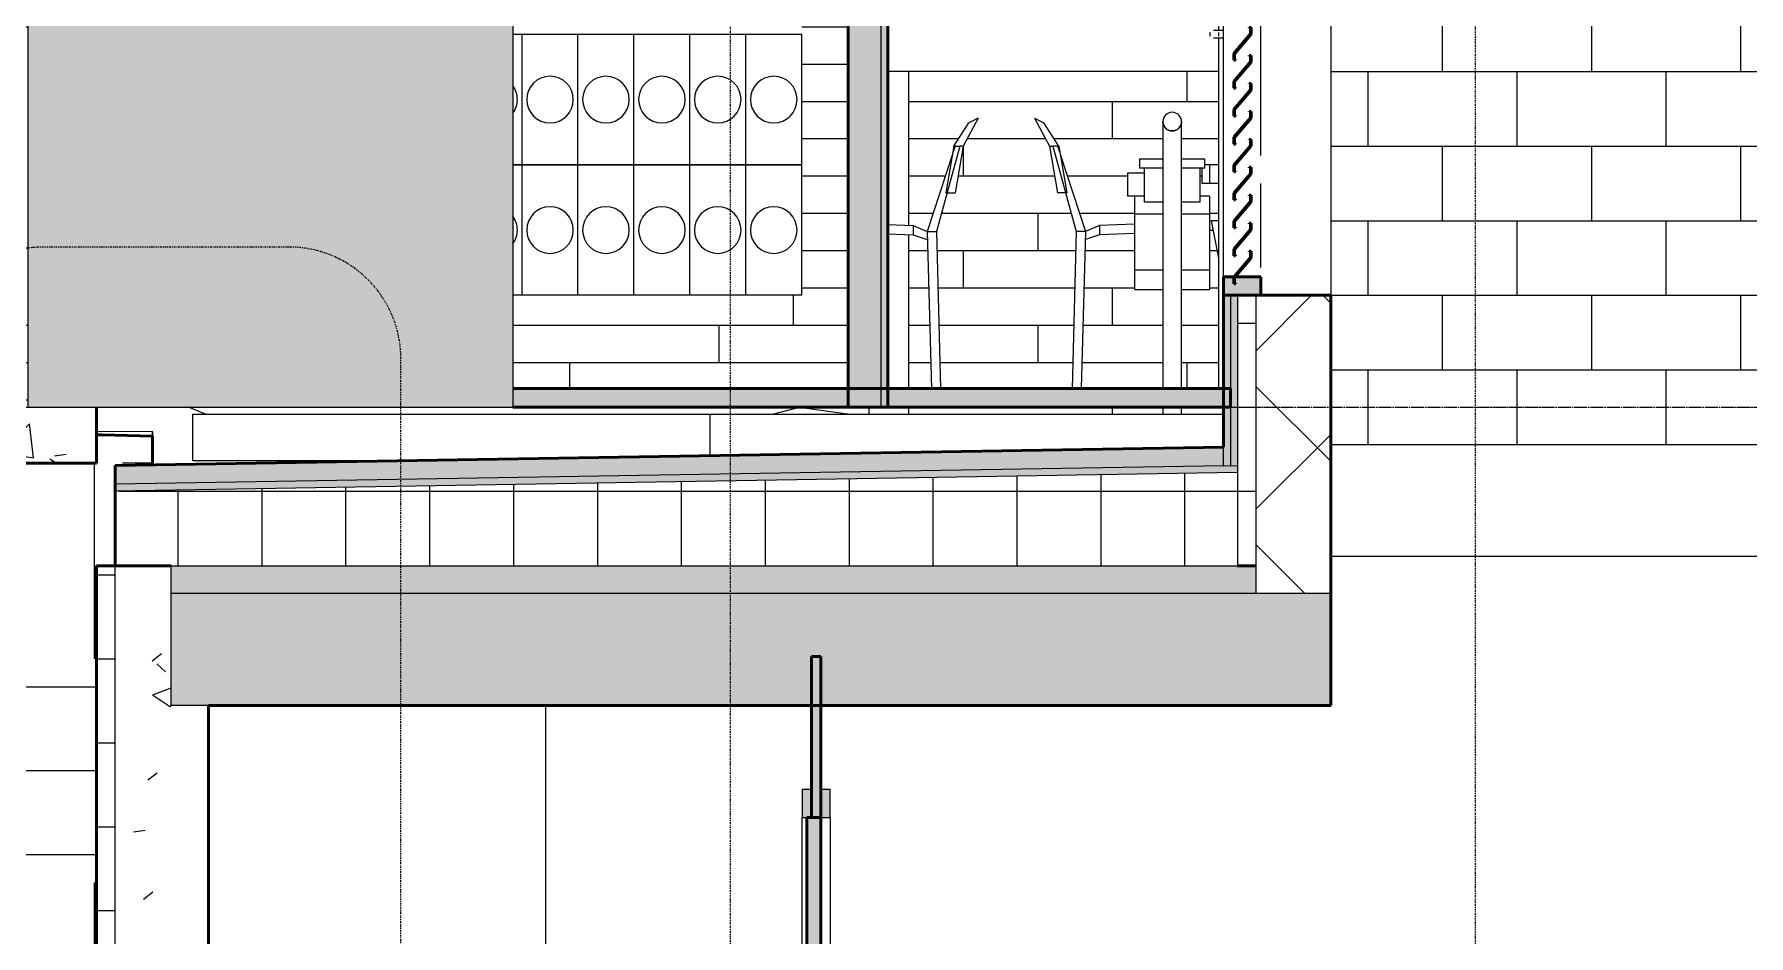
# Model space of a CAD drawing. Header units: inches. Extents: x 9610 to 16692, y -360 to 647.
# Drawn here: x 9882.5 to 10066.4, y -56.7 to 40 of the extents above; entities that cross this region are included whole.
import ezdxf

# ---------------------------------------------------------------- set-up
doc = ezdxf.new("R2010")
doc.units = ezdxf.units.IN
doc.header["$MEASUREMENT"] = 0
for name, pattern in [('Aligning Line 1_8_', [0.25, 0.125, -0.125]), ('Dash Dot 3_16_', [0.3125, 0.1875, -0.0625, 0, -0.0625]), ('Grid Line 1_2_', [0.875, 0.5, -0.125, 0.125, -0.125])]:
    doc.linetypes.add(name, pattern=pattern)
for name, color, linetype, lineweight in [('0-1', 7, 'Continuous', 5), ('0-4', 55, 'Continuous', 9), ('A-ANNO-SYMB-1', 150, 'Dash Dot 3_16_', 9), ('A-DOOR-4', 31, 'Continuous', 9), ('A-DOOR-5', 55, 'Continuous', 9), ('A-DOOR-6', 10, 'Continuous', 50), ('A-DOOR-7', 7, 'Continuous', 13), ('A-DOOR-FRAM-1', 250, 'Continuous', 9), ('A-DOOR-FRAM-2', 55, 'Continuous', 9), ('A-DOOR-FRAM-3', 50, 'Continuous', 20), ('A-FLOR-10', 192, 'Continuous', 50), ('A-FLOR-11', 135, 'Continuous', 13), ('A-FLOR-8', 253, 'Continuous', 13), ('A-FLOR-LEVL-1', 51, 'Grid Line 1_2_', 9), ('A-FLOR-MCUT', 51, 'Continuous', 13), ('A-FLOR-PATT-1', 8, 'Continuous', 9), ('A-GENM-1', 55, 'Continuous', 9), ('A-GLAZ-1', 135, 'Continuous', 13), ('A-GLAZ-CWMG-1', 55, 'Continuous', 9), ('A-GLAZ-CWMG-2', 130, 'Continuous', 9), ('A-GLAZ-CWMG-3', 51, 'Continuous', 50), ('A-WALL', 113, 'Continuous', 13), ('A-WALL-10', 113, 'Continuous', 50), ('A-WALL-3', 135, 'Continuous', 13), ('A-WALL-6', 8, 'Continuous', 5), ('A-WALL-7', 23, 'Continuous', 13), ('A-WALL-8', 243, 'Continuous', 5), ('A-WALL-PATT-2', 55, 'Continuous', 9), ('A-WALL-PATT-5', 111, 'Continuous', 9), ('C-TOPO', 7, 'Continuous', 9), ('C-TOPO-1', 7, 'Continuous', 50), ('C-TOPO-2', 55, 'Continuous', 9), ('E-ELEC-EQPM', 71, 'Continuous', 9), ('E-ELEC-EQPM-1', 250, 'Continuous', 9), ('E-ELEC-EQPM-2', 55, 'Continuous', 9), ('E-ELEC-FIXT-1', 55, 'Continuous', 9), ('G-ANNO-SYMB', 111, 'Aligning Line 1_8_', 9), ('G-IMPT', 8, 'Continuous', 9), ('L-SITE-1', 250, 'Continuous', 9), ('Q-SPCQ-1', 55, 'Continuous', 9), ('S-FNDN-1', 252, 'Continuous', 13), ('S-FNDN-3', 10, 'Continuous', 50), ('S-FNDN-5', 32, 'Continuous', 50)]:
    doc.layers.add(name, color=color, linetype=linetype, lineweight=lineweight)
pattern_1 = [(0, (10995.947, 72), (24, 24), [24, -24]), (0, (10995.947, 81), (24, 24), [24, -24]), (0, (10995.947, 90), (24, 24), [24, -24]), (90, (10998.947, 93), (-24, 24), [24, -24]), (90, (11007.947, 93), (-24, 24), [24, -24]), (90, (11016.947, 93), (-24, 24), [24, -24])]
pattern_2 = [(0, (10995.947, 72), (0, 9), []), (90, (10995.947, 72), (-9, 6e-16), [])]
pattern_3 = [(50, (10995.947, 72), (27.5427, -2.4099), [2.88, -31.68]), (355, (10995.947, 72), (-5.32784, 28.88427), [2.304, -25.344]), (100.451, (10998.243, 71.8), (22.2153, 26.4739), [2.448, -26.924]), (46.184, (10995.947, 79.68), (40.9819, -6.3564), [4.32, -47.52]), (96.636, (10999.363, 79.15), (35.8907, 37.4062), [3.671, -40.386]), (351.184, (10995.947, 79.68), (35.891, 37.4062), [3.456, -38.016]), (21, (10999.787, 77.76), (22.92104, -15.46073), [2.88, -31.68]), (326, (10999.787, 77.76), (9.3435, 27.84574), [2.304, -25.344]), (71.451, (11001.697, 76.472), (32.26477, 12.3844), [2.448, -26.924]), (37.5, (10995.947, 72), (0.466855, 12.78271), [1.267, -23.77, 1.267, -24.461, -25.44]), (37.5, (10995.947, 72), (0.466855, 12.78271), [-50.765, 1.267, -24.173]), (7.5, (10995.947, 72), (10.10159, 15.14509), [1.267, -13.402, 1.267, -23.194, -9.696]), (7.5, (10995.947, 72), (10.10159, 15.14509), [-39.13, 1.267, -8.429]), (327.5, (10987.384, 72), (20.49916, -0.86578), [1.267, -8.333, 1.267, -28.685, -39.744]), (327.5, (10987.384, 72), (20.49916, -0.86578), [-39.552, 1.267, -38.477]), (317.5, (10983.544, 72), (22.39478, 3.8443), [1.267, -11.213, 1.267, -18.624, -28.224]), (317.5, (10983.544, 72), (22.39478, 3.8443), [-32.371, 1.267, -26.957])]

# ---------------------------------------------------------------- blocks, each defined once
blk = doc.blocks.new('CTR  - Topography_rvt-1-BUILDING SECTION - EAST_WEST - LOOKING NORTH')
at = {"layer": 'C-TOPO'}
h = blk.add_hatch(dxfattribs=at)
h.set_pattern_fill('FP_13', color=256, style=0, pattern_type=2)
h.set_pattern_definition(pattern_1)
h.paths.add_polyline_path([(9877.18, -206.52), (9895.19, -206.52), (9895.19, -146), (9883.19, -146), (9883.19, -134), (9889.19, -134), (9889.19, -17), (9891.19, -17), (9891.19, -6.25), (9895.19, -6.18), (9895.19, -3.1), (9889.19, -2.97), (9889.19, -6), (9829.86, -6), (9829.86, -2.64), (9792.32, -2.74), (9706.21, -2.94), (9706.21, -206.52), (9867.66, -206.52)], flags=0)
at = {"layer": 'C-TOPO-1'}
for p, q in [((9889.81, -2.98), (9889.2, -2.97)), ((9895.19, -3.1), (9889.81, -2.98)), ((9895.19, -6.18), (9895.19, -3.1)), ((9895.19, -6.18), (9895.19, -3.1))]:
    blk.add_line(p, q, dxfattribs=at)
at = {"layer": 'C-TOPO-2'}
for p, q in [((9900.89, -0.75), (9899.05, 0)), ((9900.89, -0.75), (9899.05, 0)), ((9961.7, -0.75), (9964.61, 0)), ((9964.61, 0), (9970.02, -0.75)), ((9889.2, -2.6), (9895.19, -2.57)), ((9889.2, -2.97), (9889.81, -2.98)), ((9889.81, -2.98), (9895.19, -3.1)), ((9895.19, -2.62), (9895.19, -2.57)), ((9895.19, -2.62), (9895.19, -2.57)), ((9895.19, -2.62), (9895.19, -2.57)), ((9895.19, -2.67), (9895.19, -2.62)), ((9895.19, -2.67), (9895.19, -2.62)), ((9895.19, -2.67), (9895.19, -2.62)), ((9895.19, -2.67), (9895.19, -3.1)), ((9895.19, -3.1), (9895.19, -2.67)), ((9895.19, -3.1), (9895.19, -2.67)), ((9895.19, -3.1), (9895.19, -6.18)), ((9895.19, -3.1), (9895.19, -6.18)), ((9913.54, -5.88), (9913.23, -5.75)), ((9913.54, -5.88), (9913.23, -5.75))]:
    blk.add_line(p, q, dxfattribs=at)
blk = doc.blocks.new('generic INT BASEMENT STR_ DOOR - generic INT BASEMENT STR_ DOOR-2045543-BUILDING SECTION - EAST_WEST - LOOKING NORTH')
at = {"layer": 'A-DOOR-5'}
blk.add_hatch(color=256, dxfattribs=at).paths.add_polyline_path([(9965.38, -128), (9966.88, -128), (9966.88, -44), (9965.38, -44), (9965.38, -114.84)], flags=0)
at = {"layer": 'A-DOOR-FRAM-2'}
for points in [[(9965.38, -44), (9965.88, -44), (9965.88, -41), (9964.88, -41), (9964.88, -44)], [(9967.88, -44), (9967.88, -41), (9966.88, -41), (9966.88, -44)]]:
    blk.add_hatch(color=256, dxfattribs=at).paths.add_polyline_path(points, flags=0)
at = {"layer": 'A-DOOR-6'}
for p, q in [((9966.88, -44), (9965.38, -44)), ((9965.38, -44), (9965.38, -128)), ((9966.88, -128), (9966.88, -44)), ((9965.38, -128), (9966.88, -128))]:
    blk.add_line(p, q, dxfattribs=at)
at = {"layer": 'A-DOOR-FRAM-1'}
for p, q in [((9964.88, -128), (9964.88, -44)), ((9967.88, -44), (9967.88, -128))]:
    blk.add_line(p, q, dxfattribs=at)
at = {"layer": 'A-DOOR-FRAM-3'}
for p, q in [((9964.88, -41), (9964.88, -44)), ((9965.88, -41), (9964.88, -41)), ((9965.88, -44), (9965.88, -41)), ((9967.88, -41), (9966.88, -41)), ((9966.88, -41), (9966.88, -44)), ((9967.88, -44), (9967.88, -41)), ((9964.88, -44), (9965.88, -44)), ((9966.88, -44), (9967.88, -44))]:
    blk.add_line(p, q, dxfattribs=at)
blk = doc.blocks.new('CTR - 1st Phase - Common Walls_rvt-1-BUILDING SECTION - EAST_WEST - LOOKING NORTH')
at = {"layer": 'A-WALL-PATT-2'}
h = blk.add_hatch(dxfattribs=at)
h.set_pattern_fill('FP_15', color=256, style=0, pattern_type=2)
h.set_pattern_definition([(90, (9901.19, -128), (-36.188, 2e-15), [])])
h.paths.add_polyline_path([(9907.36, -128), (9964.88, -128), (9964.88, -41), (9965.88, -41), (9965.88, -32), (9901.19, -32), (9901.19, -128)], flags=0)
at = {"layer": 'S-FNDN-1'}
blk.add_hatch(color=256, dxfattribs=at).paths.add_polyline_path([(9965.88, -44), (9966.88, -44), (9966.88, -32), (9965.88, -32)], flags=0)
at = {"layer": 'S-FNDN-3'}
for p, q in [((9965.88, -26.75), (9965.88, -44)), ((9966.88, -26.75), (9965.88, -26.75)), ((9966.88, -44), (9966.88, -26.75)), ((9965.88, -44), (9966.88, -44))]:
    blk.add_line(p, q, dxfattribs=at)
at = {"layer": '0-4'}
blk.add_blockref('generic INT BASEMENT STR_ DOOR - generic INT BASEMENT STR_ DOOR-2045543-BUILDING SECTION - EAST_WEST - LOOKING NORTH', (0, 0), dxfattribs=at)
blk = doc.blocks.new('CTR - 1st Phase -Stairs _ Elevators_rvt-1-BUILDING SECTION - EAST_WEST - LOOKING NORTH')
at = {"layer": 'A-WALL-PATT-2'}
h = blk.add_hatch(dxfattribs=at)
h.set_pattern_fill('FP_36', color=256, style=0, pattern_type=2)
h.set_pattern_definition([(0, (10241.589, -140), (0, 8), []), (90, (10241.589, -140), (-8, 8), [8, -8])])
h.paths.add_polyline_path([(10021.59, -4), (10085.8, -4), (10085.8, 0), (10158.03, 0), (10062.47, 59.57), (10022.21, 59.57), (10022.21, 71.57), (10065.9, 71.57), (10068.21, 70.13), (10068.21, 76.99), (10156.21, 131.84), (10156.21, 137.24), (10062.31, 197), (10022.21, 197), (10022.21, 209), (10065.8, 209), (10068.21, 207.46), (10068.21, 214.46), (10156.21, 270.46), (10156.21, 269.38), (10237.59, 269.38), (10237.59, 307.61), (10236.36, 307.64), (10236.21, 307.74), (10236.16, 307.8), (10236.16, 308.2), (10236.33, 308.35), (10236.51, 308.38), (10236.72, 308.39), (10237.59, 308.39), (10237.59, 372), (10021.59, 372), (10021.59, -0.23)], flags=0)
h.paths.add_polyline_path([(10167.21, 0), (10186.75, 0), (10186.75, 96), (10237.59, 96), (10237.59, 131.38), (10168.46, 131.38), (10168.46, 128.29), (10167.21, 128.29), (10167.21, 124.56), (10074.06, 66.49), (10167.21, 8.42), (10167.21, 5.11)], flags=0)
h.paths.add_polyline_path([(10168.21, 130.29), (10168.21, 131.38), (10167.21, 131.38), (10167.21, 130.29)], flags=0)
h.paths.add_polyline_path([(10181.37, 137.38), (10237.59, 137.38), (10237.59, 175.61), (10236.36, 175.64), (10236.21, 175.74), (10236.16, 175.8), (10236.16, 176.2), (10236.33, 176.35), (10236.51, 176.38), (10236.72, 176.39), (10237.59, 176.39), (10237.59, 263.37), (10157.46, 263.37), (10157.46, 260), (10156.21, 260), (10156.21, 256.24), (10073.89, 203.85), (10167.21, 144.46), (10167.21, 137.38)], flags=0)
h.paths.add_polyline_path([(10236.51, 175.68), (10236.49, 175.72), (10236.51, 175.68)], flags=0)
h.paths.add_polyline_path([(10237.09, 175.8), (10237.06, 176.1), (10237.03, 176), (10237.06, 175.9)], flags=0)
h.paths.add_polyline_path([(10157.21, 262), (10157.21, 263.37), (10156.21, 263.37), (10156.21, 262)], flags=0)
h.paths.add_polyline_path([(10236.51, 307.68), (10236.49, 307.72), (10236.51, 307.68)], flags=0)
h.paths.add_polyline_path([(10237.09, 307.8), (10237.06, 308.1), (10237.03, 307.99), (10237.06, 307.9)], flags=0)
at = {"layer": 'A-WALL-3'}
blk.add_line((10021.59, -4), (10085.8, -4), dxfattribs=at)
blk = doc.blocks.new('Outdoor Table01 - 02ZUTB01_dwg-V36-BUILDING SECTION - EAST_WEST - LOOKING NORTH')
at = {"layer": 'G-IMPT'}
for p, q in [((9974.09, 67.04), (9980.68, 65.31)), ((9974.09, 67.04), (9980.68, 65.31)), ((9980.79, 65.24), (9974.09, 67)), ((9980.79, 65.24), (9980.79, 56.82)), ((9974.09, 60.03), (9980.79, 56.82)), ((9974.09, 59.93), (9980.68, 56.75)), ((9980.68, 56.75), (9974.09, 55.02)), ((9981.16, 28), (9982.77, 30.5)), ((9983.77, 31), (9982.16, 28)), ((9983.77, 31), (9982.77, 30.5)), ((9981.79, 28), (9979.29, 18.83)), ((9981.16, 28), (9980.29, 23)), ((9981.29, 28), (9981.03, 27.21)), ((9981.29, 28), (9981.16, 28)), ((9981.29, 28), (9981.79, 28)), ((9982.16, 28), (9981.29, 23)), ((9982.16, 28), (9981.79, 28)), ((9981.01, 27.15), (9978.29, 18.83)), ((9980.29, 23), (9980.35, 23)), ((9980.43, 23), (9981.29, 23)), ((9974.09, 19.59), (9976.79, 19.48)), ((9974.09, 18.59), (9976.79, 18.48)), ((9976.79, 19.48), (9978.29, 18.83)), ((9976.79, 19.48), (9976.79, 18.48)), ((9976.79, 18.48), (9978.31, 17.98)), ((9978.29, 18.83), (9978.76, 2)), ((9978.29, 18.83), (9979.29, 18.83)), ((9979.29, 18.83), (9979.74, 2))]:
    blk.add_line(p, q, dxfattribs=at)
blk = doc.blocks.new('Outdoor Table01 - Outdoor Table01-V37-BUILDING SECTION - EAST_WEST - LOOKING NORTH')
blk.add_blockref('Outdoor Table01 - 02ZUTB01_dwg-V36-BUILDING SECTION - EAST_WEST - LOOKING NORTH', (0, 0))
blk = doc.blocks.new('Outdoor Table01 - 02ZUTB01_dwg-V45-BUILDING SECTION - EAST_WEST - LOOKING NORTH')
at = {"layer": 'G-IMPT'}
for p, q in [((9992.79, 65.24), (10006.31, 68.8)), ((10006.31, 68.84), (9992.9, 65.31)), ((10006.31, 68.82), (9992.9, 65.31)), ((10009.59, 69.7), (10008.31, 69.36)), ((10009.59, 69.68), (10008.31, 69.35)), ((10008.31, 69.32), (10009.59, 69.66)), ((9992.79, 65.24), (9992.79, 56.82)), ((10009.59, 64.87), (10008.31, 64.25)), ((10009.59, 64.8), (10008.31, 64.18)), ((10006.48, 63.37), (9992.79, 56.82)), ((10006.64, 63.37), (9992.9, 56.75)), ((9992.9, 56.75), (10009.59, 52.36)), ((9989.8, 31), (9990.8, 30.5)), ((9989.8, 31), (9991.42, 28)), ((9992.42, 28), (9990.8, 30.5)), ((9991.42, 28), (9992.29, 23)), ((9991.42, 28), (9991.79, 28)), ((9992.29, 28), (9991.79, 28)), ((9991.79, 28), (9994.29, 18.83)), ((9992.29, 28), (9992.55, 27.21)), ((9992.29, 28), (9992.42, 28)), ((9992.42, 28), (9993.29, 23)), ((9992.57, 27.15), (9995.29, 18.83)), ((10008.61, 26), (10008.09, 26)), ((10009.59, 26), (10008.61, 26)), ((10008.61, 24), (10008.61, 26)), ((10007.79, 24), (10007.79, 25.63)), ((10008.61, 24), (10007.79, 24)), ((10009.59, 24), (10008.61, 24)), ((9993.15, 23), (9992.29, 23)), ((9993.29, 23), (9993.23, 23)), ((9994.29, 18.83), (9993.84, 2)), ((9995.29, 18.83), (9994.29, 18.83)), ((9995.29, 18.83), (9994.82, 2)), ((9996.79, 18.48), (9995.27, 17.98)), ((9996.79, 19.48), (9995.29, 18.83)), ((10000.59, 19.63), (9996.79, 19.48)), ((9996.79, 19.48), (9996.79, 18.48)), ((10000.59, 18.63), (9996.79, 18.48)), ((10009.59, 19.99), (10008.59, 19.95)), ((10009, 18.97), (10008.59, 18.95)), ((10009.59, 16), (10008.79, 20)), ((10009.59, 20), (10008.79, 20))]:
    blk.add_line(p, q, dxfattribs=at)
blk = doc.blocks.new('Outdoor Table01 - Outdoor Table01-V46-BUILDING SECTION - EAST_WEST - LOOKING NORTH')
blk.add_blockref('Outdoor Table01 - 02ZUTB01_dwg-V45-BUILDING SECTION - EAST_WEST - LOOKING NORTH', (0, 0))
blk = doc.blocks.new('Door-Passage-Single-Full_Lite - 1-1770590-BUILDING SECTION - EAST_WEST - LOOKING NORTH')
at = {"layer": 'A-DOOR-4'}
for p, q in [((10010.09, 40.39), (10009.59, 40.39)), ((10009.59, 39.61), (10010.09, 39.61))]:
    blk.add_line(p, q, dxfattribs=at)
at = {"layer": 'A-DOOR-4', "flags": 128}
for points in [[(10009.59, 40.39), (10009.57, 40.39), (10009.55, 40.39), (10009.52, 40.39), (10009.5, 40.39), (10009.48, 40.39), (10009.45, 40.39), (10009.43, 40.39), (10009.41, 40.39), (10009.39, 40.39), (10009.36, 40.39), (10009.34, 40.39), (10009.32, 40.39), (10009.3, 40.39), (10009.28, 40.39), (10009.26, 40.39), (10009.24, 40.39), (10009.22, 40.39), (10009.2, 40.39), (10009.19, 40.39), (10009.17, 40.39), (10009.15, 40.39), (10009.14, 40.39), (10009.12, 40.39), (10009.11, 40.39), (10009.1, 40.39), (10009.08, 40.39), (10009.07, 40.39), (10009.06, 40.39), (10009.05, 40.39), (10009.04, 40.39), (10009.03, 40.39), (10009.03, 40.39), (10009.02, 40.39), (10009.02, 40.39), (10009.01, 40.39), (10009.01, 40.39), (10009.01, 40.39), (10009, 40.39), (10009, 40.39)], [(10009, 39.61), (10009, 39.61), (10009, 39.61), (10009.01, 39.61), (10009.01, 39.61), (10009.01, 39.61), (10009.02, 39.61), (10009.03, 39.61), (10009.03, 39.61), (10009.04, 39.61), (10009.05, 39.61), (10009.06, 39.61), (10009.07, 39.61), (10009.08, 39.61), (10009.09, 39.61), (10009.11, 39.61), (10009.12, 39.61), (10009.13, 39.61), (10009.15, 39.61), (10009.17, 39.61), (10009.18, 39.61), (10009.2, 39.61), (10009.22, 39.61), (10009.24, 39.61), (10009.25, 39.61), (10009.27, 39.61), (10009.29, 39.61), (10009.31, 39.61), (10009.34, 39.61), (10009.36, 39.61), (10009.38, 39.61), (10009.4, 39.61), (10009.42, 39.61), (10009.45, 39.61), (10009.47, 39.61), (10009.49, 39.61), (10009.52, 39.61), (10009.54, 39.61), (10009.56, 39.61), (10009.59, 39.61), (10009.59, 39.61)]]:
    blk.add_lwpolyline(points, dxfattribs=at)
at = {"layer": 'A-DOOR-4'}
for start, end in [(150, 180), (180, 210), (82.7725, 90), (270, 277.2275)]:
    blk.add_arc((10009, 40), 0.394, start, end, dxfattribs=at)
blk = doc.blocks.new('_THE_ WINDOW _ DOOR - Window - 1st Floor-2113386-BUILDING SECTION - EAST_WEST - LOOKING NORTH')
at = {"layer": 'A-GLAZ-1'}
for p, q in [((10009.59, 80.25), (10009.59, 85.37)), ((10010.09, 85.37), (10009.59, 85.37)), ((10009.59, 40.37), (10009.59, 73.75)), ((10009.59, 39.81), (10009.59, 40.19)), ((10009.59, 2), (10009.59, 39.63))]:
    blk.add_line(p, q, dxfattribs=at)
blk = doc.blocks.new('Rectangular Mullion - louver-2010907-BUILDING SECTION - EAST_WEST - LOOKING NORTH')
at = {"layer": 'A-GLAZ-CWMG-2'}
blk.add_hatch(color=256, dxfattribs=at).paths.add_polyline_path([(10011.32, 14), (10011.33, 14), (10013.04, 16.05), (10013.04, 16.73), (10012.86, 16.73), (10012.86, 16.67), (10012.98, 16.67), (10012.98, 16.05), (10011.24, 14)], flags=0)
at = {"layer": 'A-GLAZ-CWMG-3'}
for p, q in [((10013.04, 16.73), (10012.86, 16.73)), ((10012.86, 16.73), (10012.86, 16.67)), ((10012.86, 16.67), (10012.98, 16.67)), ((10012.98, 16.67), (10012.98, 16.05)), ((10013.04, 16.02), (10013.04, 16.73)), ((10012.98, 16.05), (10011.2, 13.95)), ((10011.26, 13.92), (10013.04, 16.02)), ((10011.2, 13.95), (10011.2, 13.23)), ((10011.2, 13.23), (10011.39, 13.23)), ((10011.26, 13.3), (10011.26, 13.92)), ((10011.39, 13.3), (10011.26, 13.3)), ((10011.39, 13.23), (10011.39, 13.3))]:
    blk.add_line(p, q, dxfattribs=at)
blk = doc.blocks.new('Rectangular Mullion - louver-2010908-BUILDING SECTION - EAST_WEST - LOOKING NORTH')
at = {"layer": 'A-GLAZ-CWMG-2'}
blk.add_hatch(color=256, dxfattribs=at).paths.add_polyline_path([(10011.26, 31.23), (10011.39, 31.23), (10011.39, 31.3), (10011.26, 31.3), (10011.26, 31.92), (10013.04, 34.05), (10013.04, 34.73), (10012.86, 34.73), (10012.86, 34.67), (10012.98, 34.67), (10012.98, 34.05), (10011.2, 31.92), (10011.2, 31.23)], flags=0)
at = {"layer": 'A-GLAZ-CWMG-3'}
for p, q in [((10012.98, 34.05), (10011.2, 31.95)), ((10011.26, 31.92), (10013.04, 34.02)), ((10013.04, 34.73), (10012.86, 34.73)), ((10012.86, 34.73), (10012.86, 34.67)), ((10012.86, 34.67), (10012.98, 34.67)), ((10012.98, 34.67), (10012.98, 34.05)), ((10013.04, 34.02), (10013.04, 34.73)), ((10011.2, 31.95), (10011.2, 31.23)), ((10011.26, 31.3), (10011.26, 31.92)), ((10011.39, 31.3), (10011.26, 31.3)), ((10011.39, 31.23), (10011.39, 31.3)), ((10011.2, 31.23), (10011.39, 31.23))]:
    blk.add_line(p, q, dxfattribs=at)
blk = doc.blocks.new('Rectangular Mullion - Louver Frame-2010909-BUILDING SECTION - EAST_WEST - LOOKING NORTH')
at = {"layer": 'A-GLAZ-CWMG-2'}
blk.add_hatch(color=256, dxfattribs=at).paths.add_polyline_path([(10012.98, 12), (10014.09, 12), (10014.09, 14), (10010.09, 14), (10010.09, 12), (10011.59, 12)], flags=0)
at = {"layer": 'A-GLAZ-CWMG-3'}
for p, q in [((10010.09, 14), (10010.09, 12)), ((10014.09, 14), (10010.09, 14)), ((10014.09, 12), (10014.09, 14)), ((10010.09, 12), (10014.09, 12))]:
    blk.add_line(p, q, dxfattribs=at)
blk = doc.blocks.new('Rectangular Mullion - Louver Frame-2010916-BUILDING SECTION - EAST_WEST - LOOKING NORTH')
at = {"layer": 'A-GLAZ-CWMG-1'}
for p, q in [((10010.09, 15), (10010.09, 18)), ((10014.09, 15), (10014.09, 18))]:
    blk.add_line(p, q, dxfattribs=at)
blk = doc.blocks.new('Transformer-Dry-Type-Siemens - small-2041569-BUILDING SECTION - EAST_WEST - LOOKING NORTH')
at = {"layer": 'E-ELEC-EQPM-2'}
blk.add_hatch(color=256, dxfattribs=at).paths.add_polyline_path([(9881.84, 0), (9933.84, 0), (9933.84, 67), (9881.84, 67), (9881.84, 11.23)], flags=0)
at = {"layer": 'E-ELEC-EQPM'}
for p, q in [((9881.84, 0), (9881.84, 67)), ((9881.84, 67), (9933.84, 67)), ((9933.84, 67), (9933.84, 0)), ((9881.84, 0), (9933.84, 0))]:
    blk.add_line(p, q, dxfattribs=at)
blk = doc.blocks.new('Electric Meter - Electric Meter-V53-BUILDING SECTION - EAST_WEST - LOOKING NORTH')
at = {"layer": 'E-ELEC-FIXT-1'}
for p, q in [((9933.84, 26), (9934.84, 26)), ((9934.84, 12), (9934.84, 26)), ((9934.84, 12), (9933.84, 12))]:
    blk.add_line(p, q, dxfattribs=at)
for start, end in [(0, 36.232), (323.768, 360)]:
    blk.add_arc((9931.84, 19), 2.5, start, end, dxfattribs=at)
blk = doc.blocks.new('Electric Meter - Electric Meter-2079184-BUILDING SECTION - EAST_WEST - LOOKING NORTH')
at = {"layer": 'E-ELEC-FIXT-1'}
for p, q in [((9844.84, 26), (9850.84, 26)), ((9844.84, 12), (9844.84, 26)), ((9850.84, 12), (9850.84, 26)), ((9850.84, 12), (9844.84, 12))]:
    blk.add_line(p, q, dxfattribs=at)
for start, end in [(0, 180), (180, 360)]:
    blk.add_arc((9847.84, 19), 2.5, start, end, dxfattribs=at)
blk = doc.blocks.new('gas_meter_manifold_5854 - Plumbing Gas Meter 3d Manifolded-2102305-BUILDING SECTION - EAST_WEST - LOOKING NORTH')
at = {"layer": 'A-GENM-1'}
for p, q in [((10003.59, 30.63), (10003.59, 2)), ((10005.59, 2), (10005.59, 30.63)), ((10003.59, 0), (10003.59, -0.75)), ((10005.59, -0.75), (10005.59, 0))]:
    blk.add_line(p, q, dxfattribs=at)
for start, end in [(90, 270), (270, 90)]:
    blk.add_arc((10004.59, 30.63), 1, start, end, dxfattribs=at)
for points, knots in [([(10003.61, 30.4), (10003.61, 30.42), (10003.59, 30.5), (10003.59, 30.58), (10003.59, 30.63)], [0.828653, 0.828653, 0.828653, 0.828653, 0.875, 1, 1, 1, 1]), ([(10003.82, 29.99), (10003.81, 30), (10003.79, 30.02), (10003.76, 30.07), (10003.72, 30.14), (10003.68, 30.22), (10003.65, 30.29), (10003.63, 30.33), (10003.63, 30.35)], [0.5, 0.5, 0.5, 0.5, 0.53125, 0.5625, 0.625, 0.6875, 0.75, 0.7881027, 0.7881027, 0.7881027, 0.7881027]), ([(10003.78, 30.04), (10003.79, 30.04), (10003.8, 30.02), (10003.82, 29.99), (10003.84, 29.97), (10003.84, 29.97)], [0.45770099, 0.45770099, 0.45770099, 0.45770099, 0.46428571, 0.5, 0.51997762, 0.51997762, 0.51997762, 0.51997762]), ([(10004.04, 29.8), (10004.03, 29.8), (10004, 29.82), (10003.96, 29.85), (10003.93, 29.88), (10003.91, 29.89), (10003.91, 29.9)], [0.3172755, 0.3172755, 0.3172755, 0.3172755, 0.34375, 0.375, 0.40625, 0.4209372, 0.4209372, 0.4209372, 0.4209372]), ([(10003.92, 29.88), (10003.93, 29.88), (10003.95, 29.86), (10003.98, 29.83), (10004.02, 29.81), (10004.03, 29.8)], [0.59379387, 0.59379387, 0.59379387, 0.59379387, 0.60714286, 0.64285714, 0.67618781, 0.67618781, 0.67618781, 0.67618781]), ([(10004.27, 29.68), (10004.26, 29.69), (10004.23, 29.7), (10004.19, 29.72), (10004.16, 29.73), (10004.14, 29.74)], [0.17113614, 0.17113614, 0.17113614, 0.17113614, 0.1875, 0.21875, 0.25, 0.25, 0.25, 0.25]), ([(10005.03, 29.74), (10005.02, 29.73), (10004.98, 29.72), (10004.94, 29.7), (10004.91, 29.69), (10004.9, 29.69)], [0.75, 0.75, 0.75, 0.75, 0.78125, 0.8125, 0.82886386, 0.82886386, 0.82886386, 0.82886386]), ([(10005.27, 29.9), (10005.26, 29.89), (10005.24, 29.88), (10005.21, 29.85), (10005.17, 29.82), (10005.15, 29.8), (10005.13, 29.8)], [0.5790628, 0.5790628, 0.5790628, 0.5790628, 0.59375, 0.625, 0.65625, 0.6827245, 0.6827245, 0.6827245, 0.6827245]), ([(10005.14, 29.8), (10005.16, 29.81), (10005.19, 29.83), (10005.22, 29.86), (10005.24, 29.88), (10005.25, 29.88)], [0.32381219, 0.32381219, 0.32381219, 0.32381219, 0.35714286, 0.39285714, 0.40620613, 0.40620613, 0.40620613, 0.40620613]), ([(10005.33, 29.97), (10005.34, 29.97), (10005.36, 30), (10005.38, 30.02), (10005.39, 30.04)], [0.48002238, 0.48002238, 0.48002238, 0.48002238, 0.5, 0.54229901, 0.54229901, 0.54229901, 0.54229901]), ([(10005.55, 30.35), (10005.54, 30.33), (10005.53, 30.29), (10005.5, 30.22), (10005.46, 30.14), (10005.42, 30.07), (10005.38, 30.02), (10005.36, 30), (10005.35, 29.99)], [0.2118973, 0.2118973, 0.2118973, 0.2118973, 0.25, 0.3125, 0.375, 0.4375, 0.46875, 0.5, 0.5, 0.5, 0.5]), ([(10005.59, 30.63), (10005.59, 30.58), (10005.58, 30.5), (10005.56, 30.42), (10005.56, 30.4)], [0, 0, 0, 0, 0.125, 0.171347, 0.171347, 0.171347, 0.171347])]:
    blk.add_open_spline(points, degree=3, knots=knots, dxfattribs=at)
for points in [[(10003.59, 30.63), (10003.59, 30.57), (10003.59, 30.51), (10003.6, 30.45)], [(10003.63, 30.33), (10003.64, 30.31), (10003.65, 30.29), (10003.65, 30.28)], [(10004.59, 29.63), (10004.55, 29.63), (10004.47, 29.64), (10004.39, 29.65), (10004.35, 29.66)], [(10004.82, 29.66), (10004.78, 29.65), (10004.71, 29.64), (10004.63, 29.63), (10004.59, 29.63)], [(10005.52, 30.28), (10005.53, 30.29), (10005.54, 30.31), (10005.54, 30.33)], [(10005.57, 30.45), (10005.58, 30.51), (10005.59, 30.57), (10005.59, 30.63)]]:
    blk.add_open_spline(points, degree=3, dxfattribs=at)
blk = doc.blocks.new('Plumbing Gas Meter 3d single - Plumbing Gas Meter 3d single-2101173-BUILDING SECTION - EAST_WEST - LOOKING NORTH')
at = {"layer": 'Q-SPCQ-1'}
for p, q in [((10001.09, 26.63), (10001.09, 25.63)), ((10001.09, 26.63), (10002.09, 26.63)), ((10002.09, 26.63), (10003.59, 26.63)), ((10005.59, 26.63), (10007.09, 26.63)), ((10007.09, 26.63), (10008.09, 26.63)), ((10008.09, 25.63), (10008.09, 26.63)), ((9999.84, 22.63), (9999.84, 25.13)), ((9999.84, 25.13), (10001.59, 25.13)), ((10002.09, 25.63), (10001.09, 25.63)), ((10001.59, 25.63), (10001.59, 22.01)), ((10003.59, 25.63), (10002.09, 25.63)), ((10007.09, 25.63), (10005.59, 25.63)), ((10008.09, 25.63), (10007.09, 25.63)), ((10007.59, 22.01), (10007.59, 25.63)), ((10001.59, 22.63), (9999.84, 22.63)), ((10001.59, 22.63), (10000.59, 22.63)), ((10000.59, 20.72), (10000.59, 22.63)), ((10008.59, 22.63), (10007.59, 22.63)), ((10008.59, 22.63), (10008.59, 20.72)), ((10000.59, 14.69), (10000.59, 20.72)), ((10003.59, 20.72), (10000.59, 20.72)), ((10003.59, 22.01), (10001.59, 22.01)), ((10007.59, 22.01), (10005.59, 22.01)), ((10008.59, 20.72), (10005.59, 20.72)), ((10008.59, 20.72), (10008.59, 14.69)), ((10000.59, 12.63), (10000.59, 14.69)), ((10003.59, 14.69), (10000.59, 14.69)), ((10008.59, 14.69), (10005.58, 14.69)), ((10008.59, 14.69), (10008.59, 12.63)), ((10000.59, 12.63), (10003.59, 12.63)), ((10005.58, 12.63), (10008.59, 12.63))]:
    blk.add_line(p, q, dxfattribs=at)

msp = doc.modelspace()

# ---------------------------------------------------------------- hatches: boundary and pattern name
at = {"layer": 'A-FLOR-8'}
h = msp.add_hatch(color=256, dxfattribs=at)
h.paths.add_polyline_path([(10007.5995, 0), (10010.8394, 0), (10010.8394, 2), (9973.3394, 2), (9973.3394, 0), (10002.2176, 0)], flags=0)
h.paths.add_polyline_path([(9969.8394, 0), (9969.8394, 2), (9933.8394, 2), (9933.8394, 0), (9964.5441, 0)], flags=0)
at = {"layer": 'A-FLOR-PATT-1'}
h = msp.add_hatch(dxfattribs=at)
h.set_pattern_fill('FP_28', color=256, style=0, pattern_type=2)
h.set_pattern_definition(pattern_3)
h.paths.add_polyline_path([(9835.378, -6), (9889.1894, -6), (9889.1894, 0), (9829.8607, 0), (9829.8607, -6)], flags=0)
h = msp.add_hatch(dxfattribs=at)
h.set_pattern_fill('FP_13', color=256, style=0, pattern_type=2)
h.set_pattern_definition(pattern_1)
h.paths.add_polyline_path([(11016.7099, -8.4934), (11150.3275, -8.4933), (11277.2894, -6.2765), (11277.2894, -4.2762), (11148.5669, -6.4931), (10948.8108, -6.4931), (10821.4894, -4.2761), (10821.4894, -6.2764), (10948.8134, -8.4934), (11014.0189, -8.4934)], flags=0)
h.paths.add_polyline_path([(9891.1894, -8.2503), (10010.0894, -6.2752), (10010.0894, -4.2749), (9891.1894, -6.2752), (9891.1894, -7.0004)], flags=0)
h = msp.add_hatch(dxfattribs=at)
h.set_pattern_fill('FP_3', color=256, style=0, pattern_type=2)
h.set_pattern_definition([(0, (10995.947, 72), (0, 4.798), []), (315, (10995.947, 72), (4.798427, 0), [6.786, -6.786]), (45, (10995.947, 72), (4.798427, 0), [6.786, -6.786])])
h.paths.add_polyline_path([(11008.6369, -9.2436), (11150.3275, -9.2435), (11278.7894, -7.0004), (11278.7894, -6.2503), (11148.5669, -8.4934), (10948.8108, -8.4934), (10819.9894, -6.2858), (10819.9894, -7.0004), (10948.8134, -9.2436), (11003.255, -9.2436)], flags=0)
h.paths.add_polyline_path([(9891.1894, -9.0004), (10011.5894, -7.0004), (10011.5894, -6.2503), (9891.1894, -8.2503)], flags=0)
h = msp.add_hatch(dxfattribs=at)
h.set_pattern_fill('FP_17', color=256, style=0, pattern_type=2)
h.set_pattern_definition(pattern_2)
h.paths.add_polyline_path([(10933.29, -17), (11278.7894, -17), (11278.7894, -7.0004), (11148.5669, -9.2436), (10948.8134, -9.2436), (10819.9894, -7.0004), (10819.9894, -17), (10911.7624, -17)], flags=0)
h.paths.add_polyline_path([(10011.5894, -17), (10011.5894, -7.0004), (9891.1894, -9.0004), (9891.1894, -17), (10007.5995, -17)], flags=0)
h = msp.add_hatch(dxfattribs=at)
h.set_pattern_fill('FP_2', color=256, style=0, pattern_type=2)
h.set_pattern_definition([(0, (10995.947, 72), (15.36, 3.84), [1.267, -10.253, 1.267, -10.253, -61.44]), (0, (10995.947, 72), (15.36, 3.84), [-23.04, 1.267, -21.773, 1.267, -10.253, -26.88]), (0, (10995.947, 72), (15.36, 3.84), [-57.6, 1.267, -6.413, 1.267, -17.933]), (120, (11001.707, 73.92), (-11.005538, 11.38215), [1.267, -10.253, 1.267, -10.253, -61.44]), (120, (11001.707, 73.92), (-11.005538, 11.38215), [-23.04, 1.267, -21.773, 1.267, -10.253, -26.88]), (120, (11001.707, 73.92), (-11.005538, 11.38215), [-57.6, 1.267, -6.413, 1.267, -17.933]), (240, (11003.627, 81.6), (-4.354462, -15.22215), [1.267, -10.253, 1.267, -10.253, -61.44]), (240, (11003.627, 81.6), (-4.354462, -15.22215), [-23.04, 1.267, -21.773, 1.267, -10.253, -26.88]), (240, (11003.627, 81.6), (-4.354462, -15.22215), [-57.6, 1.267, -6.413, 1.267, -17.933])])
h.paths.add_polyline_path([(11278.7894, -20), (11285.2894, -20), (11285.2894, -17), (10813.4894, -17), (10813.4894, -20), (11277.733, -20)], flags=0)
h.paths.add_polyline_path([(10007.5995, -20), (10013.5894, -20), (10013.5894, -17), (9897.1894, -17), (9897.1894, -20), (9986.0718, -20)], flags=0)
h = msp.add_hatch(dxfattribs=at)
h.set_pattern_fill('FP_28', color=256, style=0, pattern_type=2)
h.set_pattern_definition(pattern_3)
h.paths.add_polyline_path([(10911.7624, -32), (11285.2894, -32), (11285.2894, -20), (10813.4894, -20), (10813.4894, -32), (10825.6516, -32)], flags=0)
h.paths.add_polyline_path([(9901.1894, -32), (10021.5894, -32), (10021.5894, -20), (9897.1894, -20), (9897.1894, -32)], flags=0)
at = {"layer": 'A-WALL-6'}
h = msp.add_hatch(color=256, dxfattribs=at)
h.paths.add_polyline_path([(10010.8394, -6.2627), (10011.5894, -6.25), (10011.5894, 12), (10010.8394, 12), (10010.8394, -6.2503)], flags=0)
h.paths.add_polyline_path([(10011.0894, 48), (10011.5894, 48), (10011.5894, 231.8725), (10010.8394, 231.8725), (10010.8394, 48)], flags=0)
at = {"layer": 'A-WALL-7'}
h = msp.add_hatch(color=256, dxfattribs=at)
h.paths.add_polyline_path([(10010.0894, -6.2752), (10010.8394, -6.25), (10010.8394, 0), (10010.0894, 0), (10010.0894, -6.2503)], flags=0)
h.paths.add_polyline_path([(10010.0894, 2), (10010.8394, 2), (10010.8394, 12), (10010.0894, 12), (10010.0894, 5.499)], flags=0)
h.paths.add_polyline_path([(10010.8394, 48), (10010.8394, 231.8725), (10010.0894, 231.8725), (10010.0894, 231.5), (10010.1894, 231.5), (10010.1894, 230), (10010.0894, 230), (10010.0894, 48)], flags=0)
msp.add_hatch(color=256, dxfattribs=at).paths.add_polyline_path([(9969.8394, 0), (9973.3394, 0), (9973.3394, 85.375), (9969.8394, 85.375), (9969.8394, 22.6899)], flags=0)
at = {"layer": 'A-WALL-8'}
msp.add_hatch(color=256, dxfattribs=at).paths.add_polyline_path([(9973.9898, 2), (9974.0894, 2), (9974.0894, 85.375), (9973.3394, 85.375), (9973.3394, 2)], flags=0)
at = {"layer": 'A-WALL-PATT-2'}
h = msp.add_hatch(dxfattribs=at)
h.set_pattern_fill('FP_29', color=256, style=0, pattern_type=2)
h.set_pattern_definition([(0, (9971.964, 0.8), (0, 4), []), (90, (9971.964, 0.8), (-8, 8), [4, -28]), (90, (9987.964, 4.8), (-8, 8), [4, -28])])
h.paths.add_polyline_path([(9878.4334, 0), (9881.8394, 0), (9881.8394, 12), (9844.8394, 12), (9844.8394, 68), (9910.8394, 68), (9910.8394, 67), (9933.8394, 67), (9933.8394, 54), (9964.8394, 54), (9964.8394, 12), (9933.8394, 12), (9933.8394, 2), (9969.8394, 2), (9969.8394, 85.375), (9837.7144, 85.375), (9837.7144, 0), (9856.9057, 0)], flags=0)
h.paths.add_polyline_path([(9881.8394, 40), (9881.8394, 54), (9880.8394, 54), (9880.8394, 40)], flags=0)
h = msp.add_hatch(dxfattribs=at)
h.set_pattern_fill('FP_19', color=256, style=0, pattern_type=2)
h.set_pattern_definition([(0, (10166.189, 0.8), (0, 4), []), (90, (10166.189, 0.8), (-8, 8), [4, -28]), (90, (10182.189, 4.8), (-8, 8), [4, -28])])
h.paths.add_polyline_path([(9976.3144, -0.75), (10003.5868, -0.75), (10003.5868, 0), (9976.3144, 0), (9976.3144, -0.2313)], flags=0)
h.paths.add_polyline_path([(10005.5868, -0.75), (10010.0894, -0.75), (10010.0894, 0), (10005.5868, 0), (10005.5868, -0.2313)], flags=0)
h.paths.add_polyline_path([(9996.8356, 2), (10003.5868, 2), (10003.5868, 12.6337), (10000.5868, 12.6337), (10000.5868, 18.6317), (9996.7894, 18.4798), (9995.2657, 17.9844), (9994.8174, 2), (9995.2894, 2)], flags=0)
h.paths.add_polyline_path([(9986.0718, 2), (9993.8425, 2), (9994.2894, 18.8295), (9993.1525, 23), (9992.2894, 23), (9991.4194, 28), (9989.8038, 31), (9990.8038, 30.5), (9992.4194, 28), (9992.5672, 27.1508), (9995.2894, 18.8295), (9996.8356, 19.4816), (10000.5868, 19.6317), (10000.5868, 22.6337), (9999.8368, 22.6337), (9999.8368, 25.1337), (10001.5868, 25.1337), (10001.5868, 25.6337), (10001.0868, 25.6337), (10001.1208, 26.6337), (10003.5868, 26.6337), (10003.6208, 30.8925), (10003.8229, 31.2668), (10003.9633, 31.4049), (10004.0868, 31.4997), (10004.3522, 31.6028), (10004.5868, 31.6337), (10004.8537, 31.5963), (10005.2103, 31.4049), (10005.3506, 31.2668), (10005.5116, 30.9917), (10005.5725, 30.7418), (10005.5868, 30.4417), (10005.5868, 26.6337), (10008.0868, 26.6337), (10008.0868, 26), (10009.5894, 26), (10009.5894, 36), (9976.3144, 36), (9976.3144, 19.4988), (9976.7894, 19.4798), (9978.2894, 18.8295), (9981.0116, 27.1508), (9981.1593, 28), (9982.775, 30.5), (9983.775, 31), (9982.1593, 28), (9981.2894, 23), (9980.4263, 23), (9979.2894, 18.8295), (9979.7363, 2), (9981.7894, 2)], flags=0)
h.paths.add_polyline_path([(10005.5868, 2), (10009.5894, 2), (10009.5894, 16), (10008.9957, 18.9682), (10008.5868, 18.9519), (10008.5868, 12.6337), (10005.5868, 12.6337), (10005.5868, 5.499)], flags=0)
h.paths.add_polyline_path([(9976.3144, 2), (9978.7614, 2), (9978.2894, 17.9921), (9976.7894, 18.4798), (9976.3144, 18.4798), (9976.3144, 7.9167)], flags=0)
h.paths.add_polyline_path([(10008.5868, 19.9519), (10009.5894, 20), (10009.5894, 24), (10007.7894, 24), (10007.7894, 25.6337), (10007.5868, 25.6337), (10007.5995, 22.6337), (10008.5868, 22.5926), (10008.5868, 20)], flags=0)
at = {"layer": 'A-WALL-PATT-5'}
h = msp.add_hatch(dxfattribs=at)
h.set_pattern_fill('FP_30', color=256, style=0, pattern_type=2)
h.set_pattern_definition([(45, (10995.947, 72), (-8.48528, 8.48528), []), (135, (10995.947, 72), (-8.48528, -8.48528), [])])
h.paths.add_polyline_path([(10021.5894, -20), (10021.5894, 12), (10013.5894, 12), (10013.5894, -20), (10018.5022, -20)], flags=0)
h.paths.add_polyline_path([(10013.5894, 48), (10021.5894, 48), (10021.5894, 372), (10013.5894, 372), (10013.5894, 51.3415)], flags=0)
h = msp.add_hatch(dxfattribs=at)
h.set_pattern_fill('FP_17', color=256, style=0, pattern_type=2)
h.set_pattern_definition(pattern_2)
h.paths.add_polyline_path([(10011.5894, -17), (10013.5894, -17), (10013.5894, 12), (10011.5894, 12), (10011.5894, -16)], flags=0)
h.paths.add_polyline_path([(10013.5894, 48), (10013.5894, 231.8725), (10011.5894, 231.8725), (10011.5894, 48), (10012.9814, 48)], flags=0)
h = msp.add_hatch(dxfattribs=at)
h.set_pattern_fill('FP_17', color=256, style=0, pattern_type=2)
h.set_pattern_definition(pattern_2)
h.paths.add_polyline_path([(9891.1894, -134), (9891.1894, -17), (9889.1894, -17), (9889.1894, -134), (9889.8145, -134)], flags=0)
h = msp.add_hatch(dxfattribs=at)
h.set_pattern_fill('FP_28', color=256, style=0, pattern_type=2)
h.set_pattern_definition(pattern_3)
h.paths.add_polyline_path([(9893.218, -134), (9901.1894, -134), (9901.1894, -32), (9897.1894, -32), (9897.1894, -17), (9891.1894, -17), (9891.1894, -134)], flags=0)

# ---------------------------------------------------------------- linework, layer by layer
at = {"layer": 'A-ANNO-SYMB-1'}
for p, q in [((9957.1568, 432.768), (9957.1568, -135.3895)), ((10037.1104, -135.3895), (10037.1104, 432.768)), ((9909.8439, 17.1807), (9883.4967, 17.1807)), ((9921.8439, -138.1821), (9921.8439, 5.1807))]:
    msp.add_line(p, q, dxfattribs=at)
for centre, start, end in [((9883.4967, 5.1807), 90, 180), ((9909.8439, 5.1807), 0, 90)]:
    msp.add_arc(centre, 12, start, end, dxfattribs=at)
at = {"layer": 'A-FLOR-10'}
for p, q in [((10010.8394, 2), (9933.8394, 2)), ((10010.8394, 0), (10010.8394, 2)), ((9889.1894, -6), (9889.1894, 0)), ((9933.8394, 0), (10010.8394, 0)), ((10010.0894, -4.2749), (9891.1894, -6.25)), ((9829.8607, -6), (9889.1894, -6)), ((9891.1894, -6.25), (9891.1894, -17)), ((10013.5894, -17), (10011.5894, -17)), ((10021.5894, -32), (10021.5894, -20)), ((9901.1894, -32), (10021.5894, -32))]:
    msp.add_line(p, q, dxfattribs=at)
at = {"layer": 'A-FLOR-11'}
for p, q in [((9899.5144, -5.75), (9899.5144, -0.75)), ((9899.5144, -0.75), (10010.0894, -0.75)), ((9954.9894, -0.75), (9954.9894, -5.1902)), ((10021.5894, -4), (10085.8034, -4)), ((9921.2894, -5.75), (9899.5144, -5.75)), ((10085.8034, -16), (10021.5894, -16))]:
    msp.add_line(p, q, dxfattribs=at)
at = {"layer": 'A-FLOR-LEVL-1'}
msp.add_line((9610.2403, 0), (12557.7313, 0), dxfattribs=at)
at = {"layer": 'A-FLOR-MCUT'}
for p, q in [((10010.0894, -6.2752), (10010.0894, -4.2749)), ((10010.0894, -6.2752), (9891.1894, -8.2503)), ((10011.5894, -7.0004), (9891.1894, -9.0004)), ((9897.1894, -17), (10011.5894, -17)), ((10013.5894, -20), (10013.5894, -17)), ((10021.5894, -20), (9897.1894, -20))]:
    msp.add_line(p, q, dxfattribs=at)
at = {"layer": 'A-WALL'}
for p, q in [((9973.3394, 85.375), (9973.3394, 0)), ((10010.8394, 12), (10010.8394, -6.2627)), ((10011.5894, 12), (10011.5894, -17)), ((10013.5894, -17), (10013.5894, 12)), ((10010.0894, -6.2752), (10011.5894, -6.2503)), ((9891.1894, -134), (9891.1894, -17)), ((9897.1894, -32), (9897.1894, -17)), ((9901.1894, -32), (9897.1894, -32))]:
    msp.add_line(p, q, dxfattribs=at)
at = {"layer": 'A-WALL-10'}
for p, q in [((9969.8394, 85.375), (9969.8394, 0)), ((9974.0894, 0), (9974.0894, 85.375)), ((10021.5894, 12), (10010.0894, 12)), ((10010.0894, 12), (10010.0894, -4.2749)), ((10021.5894, -20), (10021.5894, 12))]:
    msp.add_line(p, q, dxfattribs=at)
at = {"layer": 'A-WALL-3'}
for p, q in [((10021.5894, 48), (10021.5894, 12)), ((10009.5894, 36), (9974.0894, 36)), ((9976.3144, 36), (9976.3144, 19.4988)), ((10010.0894, 24), (10010.0894, 27)), ((9976.3144, 18.4988), (9976.3144, 2)), ((10010.0894, 14), (10010.0894, 15)), ((9972.0644, -0.75), (9972.0644, 0)), ((9976.3144, -0.0133), (9976.3144, -0.75))]:
    msp.add_line(p, q, dxfattribs=at)
at = {"layer": 'G-ANNO-SYMB'}
msp.add_line((9706.2119, 0), (12461.7559, 0), dxfattribs=at)
at = {"layer": 'S-FNDN-5'}
for p, q in [((9889.1894, -17), (9889.1894, -134)), ((9897.1894, -17), (9889.1894, -17)), ((9901.1894, -128), (9901.1894, -32))]:
    msp.add_line(p, q, dxfattribs=at)

# ---------------------------------------------------------------- block references
at = {"layer": '0-1'}
for name in ['CTR - 1st Phase -Stairs _ Elevators_rvt-1-BUILDING SECTION - EAST_WEST - LOOKING NORTH', 'CTR - 1st Phase - Common Walls_rvt-1-BUILDING SECTION - EAST_WEST - LOOKING NORTH', 'CTR  - Topography_rvt-1-BUILDING SECTION - EAST_WEST - LOOKING NORTH']:
    msp.add_blockref(name, (0, 0), dxfattribs=at)
at = {"layer": 'A-DOOR-7'}
msp.add_blockref('Door-Passage-Single-Full_Lite - 1-1770590-BUILDING SECTION - EAST_WEST - LOOKING NORTH', (0, 0), dxfattribs=at)
at = {"layer": 'A-GENM-1'}
msp.add_blockref('gas_meter_manifold_5854 - Plumbing Gas Meter 3d Manifolded-2102305-BUILDING SECTION - EAST_WEST - LOOKING NORTH', (0, 0), dxfattribs=at)
at = {"layer": 'A-GLAZ-1'}
msp.add_blockref('_THE_ WINDOW _ DOOR - Window - 1st Floor-2113386-BUILDING SECTION - EAST_WEST - LOOKING NORTH', (0, 0), dxfattribs=at)
at = {"layer": 'A-GLAZ-CWMG-1'}
for name, p in [('Rectangular Mullion - Louver Frame-2010916-BUILDING SECTION - EAST_WEST - LOOKING NORTH', (0, 24)), ('Rectangular Mullion - louver-2010908-BUILDING SECTION - EAST_WEST - LOOKING NORTH', (0, 6)), ('Rectangular Mullion - Louver Frame-2010916-BUILDING SECTION - EAST_WEST - LOOKING NORTH', (0, 21)), ('Rectangular Mullion - louver-2010908-BUILDING SECTION - EAST_WEST - LOOKING NORTH', (0, 3)), ('Rectangular Mullion - Louver Frame-2010916-BUILDING SECTION - EAST_WEST - LOOKING NORTH', (0, 18)), ('Rectangular Mullion - louver-2010908-BUILDING SECTION - EAST_WEST - LOOKING NORTH', (0, 0)), ('Rectangular Mullion - Louver Frame-2010916-BUILDING SECTION - EAST_WEST - LOOKING NORTH', (0, 15)), ('Rectangular Mullion - louver-2010907-BUILDING SECTION - EAST_WEST - LOOKING NORTH', (0, 15)), ('Rectangular Mullion - Louver Frame-2010916-BUILDING SECTION - EAST_WEST - LOOKING NORTH', (0, 12)), ('Rectangular Mullion - louver-2010907-BUILDING SECTION - EAST_WEST - LOOKING NORTH', (0, 12)), ('Rectangular Mullion - Louver Frame-2010916-BUILDING SECTION - EAST_WEST - LOOKING NORTH', (0, 6)), ('Rectangular Mullion - louver-2010907-BUILDING SECTION - EAST_WEST - LOOKING NORTH', (0, 9)), ('Rectangular Mullion - louver-2010907-BUILDING SECTION - EAST_WEST - LOOKING NORTH', (0, 6)), ('Rectangular Mullion - Louver Frame-2010916-BUILDING SECTION - EAST_WEST - LOOKING NORTH', (0, 3)), ('Rectangular Mullion - louver-2010907-BUILDING SECTION - EAST_WEST - LOOKING NORTH', (0, 3)), ('Rectangular Mullion - Louver Frame-2010916-BUILDING SECTION - EAST_WEST - LOOKING NORTH', (0, 0)), ('Rectangular Mullion - louver-2010907-BUILDING SECTION - EAST_WEST - LOOKING NORTH', (0, 0)), ('Rectangular Mullion - Louver Frame-2010909-BUILDING SECTION - EAST_WEST - LOOKING NORTH', (0, 0))]:
    msp.add_blockref(name, p, dxfattribs=at)
at = {"layer": 'E-ELEC-EQPM-1'}
msp.add_blockref('Transformer-Dry-Type-Siemens - small-2041569-BUILDING SECTION - EAST_WEST - LOOKING NORTH', (0, 0), dxfattribs=at)
at = {"layer": 'E-ELEC-FIXT-1'}
for name, p in [('Electric Meter - Electric Meter-V53-BUILDING SECTION - EAST_WEST - LOOKING NORTH', (0, 14)), ('Electric Meter - Electric Meter-2079184-BUILDING SECTION - EAST_WEST - LOOKING NORTH', (90, 14)), ('Electric Meter - Electric Meter-2079184-BUILDING SECTION - EAST_WEST - LOOKING NORTH', (96, 14)), ('Electric Meter - Electric Meter-2079184-BUILDING SECTION - EAST_WEST - LOOKING NORTH', (102, 14)), ('Electric Meter - Electric Meter-2079184-BUILDING SECTION - EAST_WEST - LOOKING NORTH', (108, 14)), ('Electric Meter - Electric Meter-2079184-BUILDING SECTION - EAST_WEST - LOOKING NORTH', (114, 14)), ('Electric Meter - Electric Meter-V53-BUILDING SECTION - EAST_WEST - LOOKING NORTH', (0, 0)), ('Electric Meter - Electric Meter-2079184-BUILDING SECTION - EAST_WEST - LOOKING NORTH', (90, 0)), ('Electric Meter - Electric Meter-2079184-BUILDING SECTION - EAST_WEST - LOOKING NORTH', (96, 0)), ('Electric Meter - Electric Meter-2079184-BUILDING SECTION - EAST_WEST - LOOKING NORTH', (102, 0)), ('Electric Meter - Electric Meter-2079184-BUILDING SECTION - EAST_WEST - LOOKING NORTH', (108, 0)), ('Electric Meter - Electric Meter-2079184-BUILDING SECTION - EAST_WEST - LOOKING NORTH', (114, 0))]:
    msp.add_blockref(name, p, dxfattribs=at)
at = {"layer": 'L-SITE-1'}
for name in ['Outdoor Table01 - Outdoor Table01-V46-BUILDING SECTION - EAST_WEST - LOOKING NORTH', 'Outdoor Table01 - Outdoor Table01-V37-BUILDING SECTION - EAST_WEST - LOOKING NORTH']:
    msp.add_blockref(name, (0, 0), dxfattribs=at)
at = {"layer": 'Q-SPCQ-1'}
msp.add_blockref('Plumbing Gas Meter 3d single - Plumbing Gas Meter 3d single-2101173-BUILDING SECTION - EAST_WEST - LOOKING NORTH', (0, 0), dxfattribs=at)

doc.saveas('drawing.dxf')
